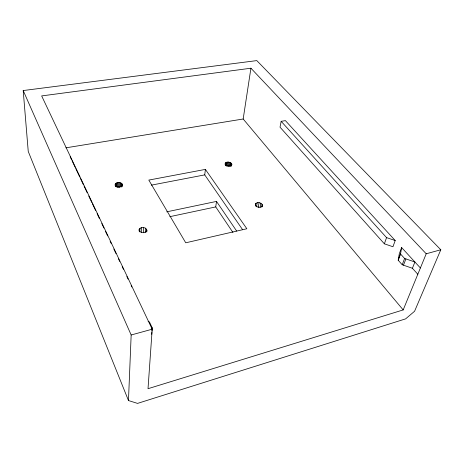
<?xml version="1.0" encoding="UTF-8"?>
<svg xmlns="http://www.w3.org/2000/svg" width="464" height="464" viewBox="0 0 464 464"><rect width="100%" height="100%" fill="white"/><g stroke="black" fill="none" stroke-linecap="round" stroke-linejoin="round"><path stroke-width="0.7" d="M115.188 185.658L115.211 184.254C116.742 181.32 123.325 182.143 122.403 186.087M115.484 186.516L115.53 183.703M116.012 186.743L116.07 183.228M116.719 187.079L116.789 182.862M117.56 187.537L117.647 182.619M118.488 187.439L118.581 182.526M119.434 187.497L119.532 182.584M120.338 186.998L120.431 182.787M121.139 186.638L121.214 183.123M121.759 187.085L121.841 183.576M122.206 186.215L122.252 184.109M128.476 400.548L131.161 334.991L23.2 90.55L256.801 60.604L440.8 249.771L414.572 311.269L405.611 318.872L137.541 403.396L128.476 400.548L28.24 151.421L23.2 90.55M139.038 230.962C138.452 225.62 148.787 226.809 146.74 232.064M139.803 231.907L139.971 228.329M141.392 232.609L141.636 227.598M143.393 232.545L143.649 227.534M145.249 232.441L145.481 228.149M146.52 231.426L146.641 229.28M151.728 334.318L151.861 332.34M151.954 331.029L152.186 327.741L149.431 321.941L148.086 321.395M426.213 253.785L250.925 68.214L41.656 95.915L152.192 329.202L148.022 388.699L403.187 309.917L426.213 253.785L440.8 249.771M139.101 229.529C138.927 233.288 145.545 233.844 146.815 230.631M122.438 184.684C121.974 188.048 115.014 187.781 115.211 184.254M242.562 229.634L204.74 174.882L205.39 169.395L148.805 180.084L185.739 242.8L246.854 228.752L205.39 169.395M232.928 232.458L215.748 206.915L216.497 201.411L166.727 211.833M225.11 164.482L225.295 163.131C227.244 160.863 233.061 162.359 231.646 165.921M225.324 165.41L225.701 162.707M225.817 165.752L226.293 162.377M226.461 166.211L227.035 162.162M227.29 166.129L227.87 162.081M228.166 166.182L228.746 162.133M229.025 166.373L229.61 162.325M225.295 163.131C224.53 165.526 228.143 166.437 229.929 166.048L230.393 162.632M230.55 166.419L231.049 163.044M231.229 165.549L231.524 163.525M231.501 166.071L231.803 164.047M403.187 309.917L243.177 118.999L250.925 68.214M417.815 274.259L412.403 268.273L402.213 264.753L398.199 260.246L399.295 253.762L401.633 247.55L420.39 267.972M398.199 260.246L400.542 253.999L401.633 247.55M255.374 206.097L255.879 203.342C258.233 201.457 263.743 203.244 262.27 206.811M256.499 206.834L257.259 202.698M258.187 207.472L259.086 202.646M260.084 207.344L260.867 203.209M261.603 206.985L262.125 204.224M281.161 121.336L280.024 127.177L384.366 243.815L392.95 246.744L395.212 240.538L285.401 120.623L281.161 121.336L386.558 237.614L395.212 240.538M262.537 205.436C261.621 209.078 253.524 206.857 255.879 203.342M384.366 243.815L386.558 237.614M231.849 164.569L231.263 165.497L229.929 166.048M398.332 259.422L400.681 253.187M402.213 264.753L404.608 258.471L400.542 253.999M403.471 265.176L405.896 258.912M412.403 268.273L414.915 261.998L404.608 258.471M151.606 328.825L152.186 327.741M131.161 334.991L152.192 329.202M169.824 216.676L215.748 206.915M151.351 185.142L204.74 174.882M65.911 147.825L243.177 118.999M216.497 201.411L236.652 231.049M70.174 156.768L71.41 159.384M72.03 160.695L75.127 167.237M75.748 168.542L79.773 177.051M80.394 178.356L83.485 184.898M84.106 186.209L87.203 192.751M88.752 196.023L91.849 202.565M92.469 203.876L95.567 210.418M97.109 213.689L99.279 218.271M101.755 223.503L103.924 228.085M105.473 231.356L107.642 235.938M110.119 241.17L111.354 243.786M113.831 249.023L116 253.599M118.477 258.837L119.718 261.452M122.194 266.69L123.43 269.306M126.84 276.503L128.076 279.119M131.173 285.662L131.793 286.972"/></g></svg>
